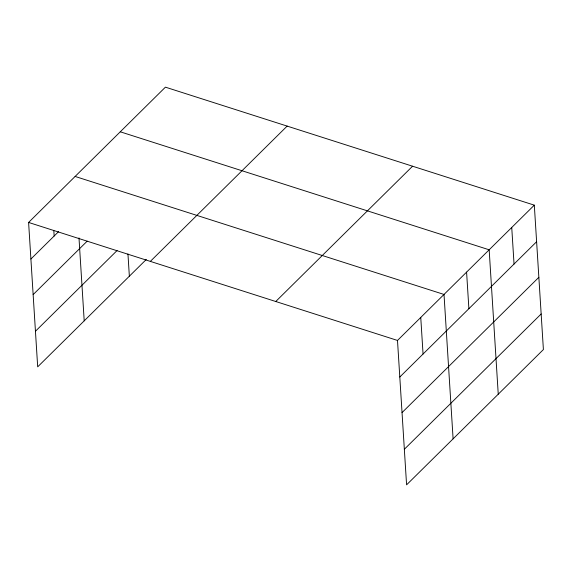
<?xml version="1.0" encoding="UTF-8"?>
<svg xmlns="http://www.w3.org/2000/svg" width="572" height="572" viewBox="0 0 572 572"><rect width="100%" height="100%" fill="white"/><g stroke="black" fill="none" stroke-linecap="round" stroke-linejoin="round"><path stroke-width="0.86" d="M146.282 259.459L37.688 366.845L28.6 222.444L165.415 87.159L534.312 205.155L543.4 349.556L406.585 484.841L397.497 340.447L534.312 205.155M30.902 259.016L58.559 231.667M33.14 294.601L87.18 241.162M35.443 331.26L117.081 250.536M150.336 261.39L287.151 126.097M275.761 301.508L412.576 166.216M399.799 377.019L536.615 241.727M402.037 412.598L538.853 277.313M404.347 449.263L541.162 313.971M120.27 131.803L489.167 249.8L498.248 394.201M75.118 176.448L444.015 294.451L453.103 438.846M28.6 222.444L397.497 340.447M511.74 227.477L514.042 264.05M466.588 272.122L468.89 308.694M420.756 317.446L423.058 354.018M127.956 253.961L129.351 276.197M78.986 237.923L84.206 320.842M53.825 230.666L54.161 236.022"/></g></svg>
